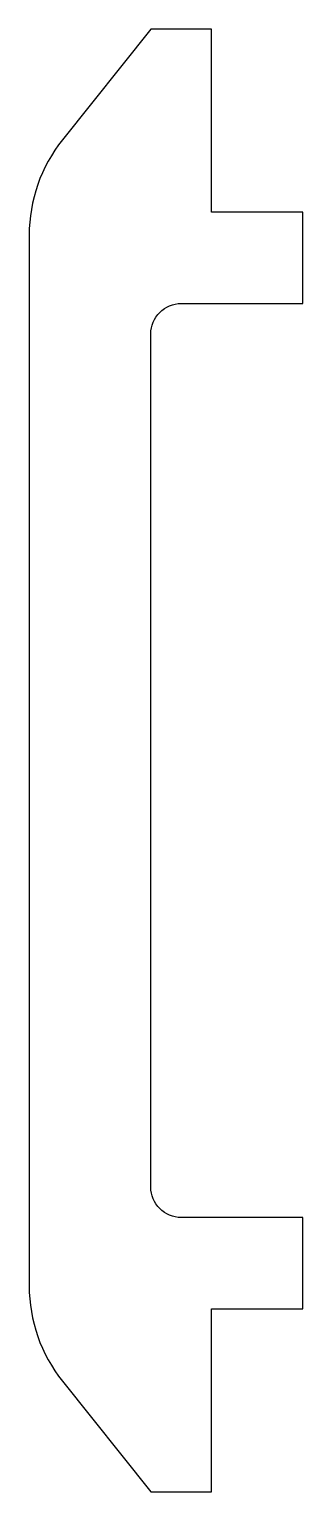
# Model space of a CAD drawing. Header units: millimetres. Extents: x -9 to 0, y -9 to 39.
import ezdxf

# ---------------------------------------------------------------- set-up
doc = ezdxf.new("R2010")
doc.units = ezdxf.units.MM

msp = doc.modelspace()

# ---------------------------------------------------------------- linework, layer by layer
msp.add_lwpolyline([(-7.904, 35.37, 0.170304), (-9, 32.246), (-9, -2.246, 0.170304), (-7.904, -5.37), (-5, -9), (-3, -9), (-3, -3), (0, -3), (0, 0), (-4, 0, -0.414214), (-5, 1), (-5, 29, -0.414214), (-4, 30), (0, 30), (0, 33), (-3, 33), (-3, 39), (-5, 39)], format="xyb", close=True)

doc.saveas('drawing.dxf')
